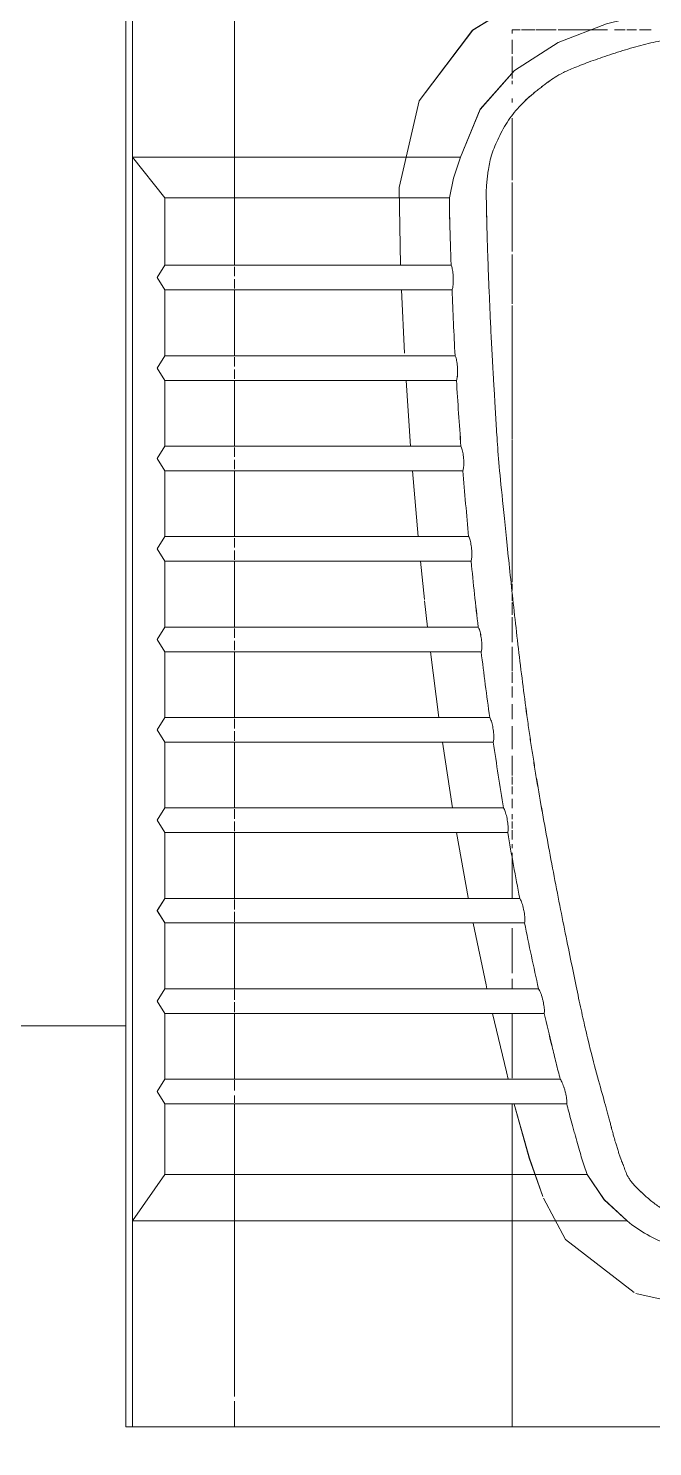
# Model space of a CAD drawing. Header units: millimetres. Extents: x -4000 to 187956, y -58990 to 162485.
# Drawn here: x 680 to 910, y 76545 to 77068 of the extents above; entities that cross this region are included whole.
import ezdxf

# ---------------------------------------------------------------- set-up
doc = ezdxf.new("R2010")
doc.units = ezdxf.units.MM
for name, color, linetype, lineweight in [('A-FLOR', 192, 'Continuous', 13), ('A-FLOR-PATT', 8, 'Continuous', 13), ('P-SANR-FIXT', 6, 'Continuous', 9)]:
    doc.layers.add(name, color=color, linetype=linetype, lineweight=lineweight)

# ---------------------------------------------------------------- blocks, each defined once
blk = doc.blocks.new('WCPan-SquattingPan-Vitra-ArkitektSeries-5952 - CMPX502N-V791-0_000')
at = {"layer": 'P-SANR-FIXT', "color": 252}
for p, q in [((-252.96, 212.38), (-252.96, -390.25)), ((-252.96, -390.25), (-250.56, -390.25))]:
    blk.add_line(p, q, dxfattribs=at)
at = {"layer": 'P-SANR-FIXT', "color": 250}
for p, q in [((-250.56, 212.38), (-250.56, 77.95)), ((-238.61, 63.05), (-250.56, 77.95)), ((-250.56, 77.95), (-250.56, -314.32)), ((-250.56, 77.95), (-129.51, 77.95)), ((-133.65, 63.05), (-238.61, 63.05)), ((-238.61, 63.05), (-238.61, 38.12)), ((-133, 38.12), (-238.61, 38.12)), ((-238.61, 29.03), (-132.67, 29.03)), ((-238.61, 29.03), (-238.61, 4.77)), ((-131.54, 4.77), (-238.61, 4.77)), ((-238.61, -4.33), (-131.02, -4.33)), ((-238.61, -4.33), (-238.61, -28.59)), ((-129.37, -28.59), (-238.61, -28.59)), ((-238.61, -37.68), (-128.66, -37.68)), ((-238.61, -37.68), (-238.61, -61.94)), ((-126.53, -61.94), (-238.61, -61.94)), ((-238.61, -71.04), (-125.64, -71.04)), ((-238.61, -71.04), (-238.61, -95.3)), ((-123, -95.3), (-238.61, -95.3)), ((-238.61, -104.39), (-121.92, -104.39)), ((-238.61, -104.39), (-238.61, -128.65)), ((-118.74, -128.65), (-238.61, -128.65)), ((-238.61, -137.74), (-117.44, -137.74)), ((-238.61, -137.74), (-238.61, -162)), ((-113.66, -162), (-238.61, -162)), ((-238.61, -171.1), (-112.13, -171.1)), ((-238.61, -195.36), (-238.61, -171.1)), ((-107.69, -195.36), (-238.61, -195.36)), ((-238.61, -204.45), (-105.9, -204.45)), ((-238.61, -204.45), (-238.61, -228.71)), ((-100.75, -228.71), (-238.61, -228.71)), ((-238.61, -237.81), (-98.67, -237.81)), ((-238.61, -237.81), (-238.61, -262.07)), ((-92.74, -262.07), (-238.61, -262.07)), ((-238.61, -271.16), (-90.37, -271.16)), ((-238.61, -271.16), (-238.61, -297.17)), ((-250.56, -314.32), (-238.61, -297.17)), ((-238.61, -297.17), (-82.82, -297.17)), ((-250.56, -390.25), (-250.56, -314.32)), ((-250.56, -314.32), (-68.02, -314.32)), ((250.56, -390.25), (-250.56, -390.25))]:
    blk.add_line(p, q, dxfattribs=at)
at = {"layer": 'P-SANR-FIXT', "color": 253}
for p, q in [((-212.88, 38.12), (-212.88, 199.94)), ((-110.49, 92.35), (-110.49, 78.62)), ((-110.49, 78.62), (-110.49, 69.46)), ((-110.49, 68.7), (-110.49, 43.23)), ((-110.49, 42.11), (-110.49, 23.87)), ((-212.88, 34.16), (-212.88, 37.56)), ((-212.88, 29.59), (-212.88, 33)), ((-212.88, 4.77), (-212.88, 29.03)), ((-150.2, 5.65), (-151.27, 29.02)), ((-110.49, 23.26), (-110.49, -26.01)), ((-212.88, 0.8), (-212.88, 4.22)), ((-212.88, -3.77), (-212.88, -0.35)), ((-212.88, -28.59), (-212.88, -4.33)), ((-148.01, -28.61), (-149.63, -4.32)), ((-212.88, -32.57), (-212.88, -29.13)), ((-110.49, -26.21), (-110.49, -78.73)), ((-212.88, -37.13), (-212.88, -33.69)), ((-212.88, -61.94), (-212.88, -37.68)), ((-145.19, -61.94), (-147.31, -37.71)), ((-212.88, -65.93), (-212.88, -62.47)), ((-212.88, -70.5), (-212.88, -67.03)), ((-212.88, -95.3), (-212.88, -71.04)), ((-142.84, -85.13), (-144.31, -71.03)), ((-141.71, -95.3), (-142.79, -85.63)), ((-212.88, -99.3), (-212.88, -95.8)), ((-212.88, -103.87), (-212.88, -100.36)), ((-212.88, -128.65), (-212.88, -104.39)), ((-137.5, -128.65), (-140.63, -104.4)), ((-212.88, -132.68), (-212.88, -129.14)), ((-212.88, -137.24), (-212.88, -133.7)), ((-212.88, -162), (-212.88, -137.74)), ((-132.5, -162.01), (-136.22, -137.75)), ((-212.88, -166.05), (-212.88, -162.47)), ((-212.88, -170.61), (-212.88, -167.03)), ((-212.88, -195.13), (-212.88, -171.1)), ((-212.88, -199.43), (-212.88, -195.8)), ((-212.88, -203.99), (-212.88, -200.36)), ((-212.88, -228.71), (-212.88, -204.45)), ((-212.88, -232.8), (-212.88, -229.13)), ((-212.88, -237.36), (-212.88, -233.69)), ((-212.88, -262.07), (-212.88, -237.81)), ((-212.88, -266.18), (-212.88, -262.47)), ((-212.88, -270.74), (-212.88, -268.13)), ((-212.88, -379.12), (-212.88, -271.16)), ((-110.49, -271.16), (-110.49, -304.54)), ((-110.49, -304.63), (-110.49, -390.25)), ((-212.88, -390.25), (-212.88, -380.81))]:
    blk.add_line(p, q, dxfattribs=at)
at = {"layer": 'P-SANR-FIXT', "color": 254}
for p, q in [((-110.49, 124.95), (-110.49, 123.57)), ((-110.49, 124.95), (-107.53, 124.95)), ((-110.49, 121.25), (-110.49, 116.09)), ((-107.06, 124.95), (-102.01, 124.95)), ((-101.59, 124.95), (-94.27, 124.95)), ((-93.54, 124.95), (-75.34, 124.95)), ((-72.67, 124.95), (-68.79, 124.95)), ((-68.19, 124.95), (-64.64, 124.95)), ((-63.54, 124.95), (-59.19, 124.95)), ((-110.49, 115.12), (-110.49, 109)), ((-110.49, 108.75), (-110.49, 107.04)), ((-110.49, 106.17), (-110.49, 104.9)), ((-110.49, 99.61), (-110.49, 98.13)), ((-110.49, -79.39), (-110.49, -81.79)), ((-110.49, -82.98), (-110.49, -85.63)), ((-110.49, -86.21), (-110.49, -90.81)), ((-110.49, -91.6), (-110.49, -100.9)), ((-110.49, -102.62), (-110.49, -111.48)), ((-110.49, -111.78), (-110.49, -115.92)), ((-110.49, -117.29), (-110.49, -121.28)), ((-110.49, -123.78), (-110.49, -129.27)), ((-110.49, -131.88), (-110.49, -140.37)), ((-110.49, -142.85), (-110.49, -150.05)), ((-110.49, -150.57), (-110.49, -153.42)), ((-110.49, -154.08), (-110.49, -156.95)), ((-110.49, -158.63), (-110.49, -162.15)), ((-110.49, -164.33), (-110.49, -166.2)), ((-110.49, -167.05), (-110.49, -169.56)), ((-110.49, -170.26), (-110.49, -171.53)), ((-110.49, -171.53), (-110.49, -173.64)), ((-110.49, -175.41), (-110.49, -176.88)), ((-110.49, -178.52), (-110.49, -179.97)), ((-110.49, -180.29), (-110.49, -195.13)), ((-110.49, -206.41), (-110.49, -213.38)), ((-110.49, -213.55), (-110.49, -223.02)), ((-110.49, -225), (-110.49, -228.71)), ((-110.49, -237.81), (-110.49, -261.67)), ((-212.88, -390.25), (-252.96, -390.25)), ((-110.49, -390.25), (-212.88, -390.25)), ((-110.49, -390.25), (110.55, -390.25))]:
    blk.add_line(p, q, dxfattribs=at)
at = {"layer": 'P-SANR-FIXT', "color": 253, "flags": 128}
for points in [[(-151.63, 38.12), (-152.19, 66.81), (-144.85, 98.72), (-125.05, 124.81), (-97.11, 142.05), (-66.3, 151.6)], [(-126.66, -195.13), (-126.68, -195.02), (-130.99, -171.1)], [(-119.78, -228.72), (-120.1, -227.29), (-124.85, -204.47)], [(-111.93, -262.08), (-112.6, -259.38), (-117.74, -237.83)], [(-99.18, -305.32), (-104.14, -291.23), (-109.75, -271.26)], [(-65.5, -340.78), (-90.77, -321.15), (-98.92, -305.98)], [(0.01, -348.78), (-32.91, -348.27), (-64.9, -341.07)]]:
    blk.add_lwpolyline(points, dxfattribs=at)
at = {"layer": 'P-SANR-FIXT', "color": 250, "flags": 128}
for points in [[(0, 136.38), (-19.05, 135.95), (-38.22, 134.5), (-57.15, 131.73), (-75.73, 127.21), (-93.56, 120.23), (-109.64, 109.96), (-122.31, 95.64), (-129.51, 77.95)], [(-129.51, 77.95), (-132.07, 70.29), (-133.65, 63.06)], [(-238.61, 38.12), (-241.4, 33.57), (-238.61, 29.03)], [(-238.61, 4.77), (-241.4, 0.22), (-238.61, -4.33)], [(-238.61, -28.59), (-241.4, -33.13), (-238.61, -37.68)], [(-238.61, -61.94), (-241.4, -66.49), (-238.61, -71.04)], [(-238.61, -95.3), (-241.4, -99.84), (-238.61, -104.39)], [(-238.61, -128.65), (-241.4, -133.2), (-238.61, -137.74)], [(-238.61, -162), (-241.4, -166.55), (-238.61, -171.1)], [(-238.61, -195.36), (-241.4, -199.91), (-238.61, -204.45)], [(-238.61, -228.71), (-241.4, -233.26), (-238.61, -237.81)], [(-238.61, -262.07), (-241.4, -266.61), (-238.61, -271.16)], [(-82.82, -297.17), (-76.59, -306.5), (-68.03, -314.31)]]:
    blk.add_lwpolyline(points, dxfattribs=at)
at = {"layer": 'P-SANR-FIXT', "color": 250}
for points, knots in [([(0, -316.53), (-2.57, -316.65), (-6.63, -316.75), (-12.49, -316.73), (-17.03, -316.62), (-22.03, -316.49), (-27.44, -316.33), (-31.89, -316.08), (-35.25, -315.76), (-37.21, -315.49), (-38.69, -315.25), (-40.15, -315), (-42.63, -314.54), (-45.97, -313.77), (-49.1, -312.78), (-51.51, -311.78), (-53.28, -310.94), (-55.05, -309.93), (-57.41, -308.36), (-60.28, -306.11), (-62.85, -303.76), (-64.39, -302.23), (-65.18, -301.4), (-65.73, -300.82), (-66.22, -300.25), (-66.81, -299.51), (-67.67, -298.23), (-68.35, -296.82), (-68.87, -295.48), (-69.15, -294.67), (-69.37, -294.04), (-69.54, -293.58), (-69.69, -293.2), (-69.81, -292.91), (-69.94, -292.61), (-70.09, -292.26), (-70.31, -291.73), (-70.54, -291.12), (-70.78, -290.45), (-70.99, -289.81), (-71.19, -289.15), (-71.39, -288.44), (-71.61, -287.68), (-71.89, -286.73), (-72.14, -285.92), (-72.3, -285.45), (-72.45, -285.02), (-72.63, -284.48), (-72.87, -283.64), (-73.24, -282.3), (-73.68, -280.62), (-74.15, -278.85), (-74.56, -277.26), (-75.02, -275.49), (-75.69, -273.02), (-77.01, -268.32), (-79.26, -260.33), (-81.89, -250.19), (-84.17, -240.47), (-85.92, -232.4), (-87.84, -223.11), (-90.01, -212.53), (-92.31, -201.03), (-94.68, -188.88), (-97.05, -176.38), (-99.34, -163.8), (-101.12, -153.5), (-102.43, -145.49), (-103.34, -139.7), (-104.2, -133.91), (-105.33, -125.94), (-106.67, -115.71), (-108.18, -103.26), (-110.06, -86.83), (-112.11, -67.27), (-114.14, -47.68), (-115.47, -34.04), (-116.07, -25.77), (-116.42, -20.03), (-116.64, -15.92), (-116.84, -12.43), (-117.01, -9.49), (-117.15, -7.15), (-117.31, -4.76), (-117.5, -1.64), (-117.72, 2.21), (-117.96, 6.71), (-118.26, 12.58), (-118.59, 19.7), (-118.95, 27.84), (-119.28, 36.03), (-119.56, 44.17), (-119.79, 51.56), (-119.92, 57.74), (-120.01, 61.98), (-120.06, 64.86), (-120, 66.8), (-119.87, 68.43), (-119.72, 69.84), (-119.54, 71.34), (-119.29, 73.25), (-118.9, 75.6), (-118.22, 78.41), (-117.23, 81.3), (-115.87, 84.42), (-114.24, 87.67), (-112.35, 90.87), (-110.28, 93.84), (-107.97, 96.54), (-105.41, 99.11), (-103.13, 101.12), (-101.25, 102.65), (-100.05, 103.57), (-99.12, 104.27), (-98.24, 104.94), (-96.78, 106.05), (-94.76, 107.48), (-91.77, 109.17), (-87.62, 111.02), (-81.64, 113.31), (-74.48, 115.82), (-68.07, 117.83), (-62.99, 119.24), (-59.33, 120.14), (-55.74, 120.91), (-50.87, 121.81), (-44.72, 122.74), (-37.27, 123.6), (-29.83, 124.31), (-22.41, 124.89), (-12.48, 125.39), (-5, 125.49), (0, 125.43)], [-1, -1, -1, -1, -0.97619, -0.964286, -0.952381, -0.940476, -0.928571, -0.916667, -0.910714, -0.904762, -0.901786, -0.89881, -0.892857, -0.880952, -0.869048, -0.863095, -0.857143, -0.85119, -0.845238, -0.833333, -0.821429, -0.815476, -0.8125, -0.809524, -0.806548, -0.803571, -0.797619, -0.785714, -0.779762, -0.77381, -0.770833, -0.767857, -0.764881, -0.763393, -0.761905, -0.758929, -0.755952, -0.75, -0.744048, -0.738095, -0.732143, -0.72619, -0.720238, -0.714286, -0.708333, -0.702381, -0.696429, -0.690476, -0.684524, -0.678571, -0.672619, -0.669643, -0.666667, -0.66369, -0.660714, -0.654762, -0.642857, -0.630952, -0.625, -0.619048, -0.613095, -0.607143, -0.60119, -0.595238, -0.589286, -0.583333, -0.577381, -0.574405, -0.571429, -0.568452, -0.565476, -0.559524, -0.553571, -0.547619, -0.535714, -0.52381, -0.511905, -0.5, -0.494048, -0.488095, -0.482143, -0.479167, -0.47619, -0.473214, -0.470238, -0.464286, -0.458333, -0.452381, -0.440476, -0.428571, -0.416667, -0.404762, -0.392857, -0.380952, -0.369048, -0.357143, -0.345238, -0.339286, -0.333333, -0.327381, -0.321429, -0.309524, -0.297619, -0.285714, -0.27381, -0.261905, -0.25, -0.238095, -0.22619, -0.214286, -0.202381, -0.196429, -0.190476, -0.1875, -0.184524, -0.178571, -0.166667, -0.154762, -0.142857, -0.130952, -0.119048, -0.107143, -0.10119, -0.095238, -0.089286, -0.083333, -0.071429, -0.059524, -0.047619, -0.035714, -0.02381, 0, 0, 0, 0]), ([(-133.65, 63.06), (-133.65, 61.03), (-133.61, 58.03), (-133.49, 53.87), (-133.37, 49.49), (-133.2, 44.17), (-133.07, 40.1), (-133, 38.12)], [0, 0, 0, 0, 0.25, 0.375, 0.5, 0.75, 1, 1, 1, 1]), ([(-132.67, 29.03), (-132.53, 29.34), (-132.3, 30.29), (-132.15, 32.41), (-132.24, 34.77), (-132.49, 36.52), (-132.77, 37.58), (-132.92, 37.97), (-133, 38.12)], [0, 0, 0, 0, 0.2, 0.4, 0.6, 0.8, 0.9, 1, 1, 1, 1]), ([(-131.02, -4.33), (-130.88, -4.01), (-130.67, -3.06), (-130.57, -0.94), (-130.71, 1.43), (-131, 3.17), (-131.29, 4.22), (-131.45, 4.61), (-131.54, 4.77)], [0, 0, 0, 0, 0.2, 0.4, 0.6, 0.8, 0.9, 1, 1, 1, 1]), ([(-128.66, -37.68), (-128.54, -37.37), (-128.35, -36.41), (-128.29, -34.28), (-128.48, -31.92), (-128.8, -30.18), (-129.12, -29.13), (-129.29, -28.74), (-129.37, -28.59)], [0, 0, 0, 0, 0.2, 0.4, 0.6, 0.8, 0.9, 1, 1, 1, 1]), ([(-125.64, -71.04), (-125.52, -70.72), (-125.34, -69.76), (-125.33, -67.63), (-125.56, -65.26), (-125.92, -63.53), (-126.26, -62.49), (-126.44, -62.1), (-126.53, -61.94)], [0, 0, 0, 0, 0.2, 0.4, 0.6, 0.8, 0.9, 1, 1, 1, 1]), ([(-121.92, -104.39), (-121.8, -104.07), (-121.65, -103.11), (-121.68, -100.97), (-121.97, -98.61), (-122.36, -96.88), (-122.73, -95.84), (-122.91, -95.45), (-123, -95.3)], [0, 0, 0, 0, 0.2, 0.4, 0.6, 0.8, 0.9, 1, 1, 1, 1]), ([(-117.44, -137.74), (-117.33, -137.43), (-117.2, -136.46), (-117.28, -134.31), (-117.57, -132.35), (-117.89, -130.92), (-118.16, -129.97), (-118.45, -129.19), (-118.64, -128.81), (-118.74, -128.65)], [0, 0, 0, 0, 0.2, 0.4, 0.6, 0.7, 0.8, 0.9, 1, 1, 1, 1]), ([(-112.13, -171.1), (-112.03, -170.78), (-111.92, -169.81), (-112.06, -167.65), (-112.4, -165.69), (-112.75, -164.27), (-113.05, -163.33), (-113.36, -162.55), (-113.56, -162.16), (-113.66, -162)], [0, 0, 0, 0, 0.2, 0.4, 0.6, 0.7, 0.8, 0.9, 1, 1, 1, 1]), ([(-105.9, -204.45), (-105.81, -204.13), (-105.73, -203.15), (-105.9, -201.35), (-106.17, -199.82), (-106.42, -198.68), (-106.72, -197.62), (-107.04, -196.68), (-107.37, -195.9), (-107.59, -195.51), (-107.69, -195.36)], [0, 0, 0, 0, 0.2, 0.4, 0.5, 0.6, 0.7, 0.8, 0.9, 1, 1, 1, 1]), ([(-98.67, -237.81), (-98.59, -237.48), (-98.54, -236.5), (-98.77, -234.69), (-99.08, -233.16), (-99.37, -232.03), (-99.7, -230.97), (-100.05, -230.03), (-100.41, -229.26), (-100.64, -228.87), (-100.75, -228.71)], [0, 0, 0, 0, 0.2, 0.4, 0.5, 0.6, 0.7, 0.8, 0.9, 1, 1, 1, 1]), ([(-98.67, -237.81), (-97.73, -241.85), (-96.29, -247.92), (-94.28, -256.05), (-93.25, -260.12), (-92.74, -262.07)], [0, 0, 0, 0, 0.5, 0.75, 1, 1, 1, 1]), ([(-90.37, -271.16), (-90.29, -270.84), (-90.27, -269.84), (-90.56, -268.03), (-90.93, -266.5), (-91.26, -265.37), (-91.62, -264.32), (-92, -263.39), (-92.39, -262.61), (-92.63, -262.22), (-92.74, -262.07)], [0, 0, 0, 0, 0.2, 0.4, 0.5, 0.6, 0.7, 0.8, 0.9, 1, 1, 1, 1]), ([(-90.36, -271.16), (-90.12, -272.1), (-89.59, -274.06), (-88.71, -277.32), (-87.87, -280.39), (-87.13, -283.06), (-86.45, -285.52), (-85.65, -288.38), (-84.44, -292.51), (-83.52, -295.32), (-82.82, -297.17)], [0, 0, 0, 0, 0.125, 0.25, 0.375, 0.4375, 0.5, 0.625, 0.75, 1, 1, 1, 1]), ([(-68.03, -314.31), (-65.74, -316.27), (-60.79, -319.64), (-52.79, -323.22), (-45.65, -325.2), (-39.97, -326.19), (-35.43, -326.72), (-30.78, -327.09), (-26.09, -327.34), (-21.34, -327.5), (-16.54, -327.58), (-12.03, -327.59), (-6.41, -327.54), (-2.54, -327.48), (0, -327.48)], [0, 0, 0, 0, 0.125, 0.25, 0.375, 0.4375, 0.5, 0.5625, 0.625, 0.6875, 0.75, 0.8125, 0.875, 1, 1, 1, 1])]:
    blk.add_open_spline(points, degree=3, knots=knots, dxfattribs=at)
for points in [[(-132.67, 29.03), (-132.51, 24.99), (-132.16, 16.9), (-131.75, 8.81), (-131.54, 4.77)], [(-131.02, -4.33), (-130.78, -8.36), (-130.26, -16.46), (-129.68, -24.55), (-129.37, -28.59)], [(-128.66, -37.68), (-128.34, -41.67), (-127.65, -49.83), (-126.91, -57.92), (-126.53, -61.94)], [(-125.64, -71.04), (-125.23, -75.08), (-124.38, -83.17), (-123.47, -91.26), (-123, -95.3)], [(-121.92, -104.39), (-121.42, -108.44), (-120.4, -116.53), (-119.3, -124.61), (-118.74, -128.65)], [(-117.44, -137.75), (-116.85, -141.8), (-115.62, -149.89), (-114.33, -157.97), (-113.66, -162.01)], [(-112.13, -171.1), (-111.43, -175.15), (-109.99, -183.25), (-108.47, -191.32), (-107.69, -195.36)], [(-105.9, -204.45), (-105.08, -208.51), (-103.41, -216.6), (-101.65, -224.68), (-100.75, -228.71)]]:
    blk.add_open_spline(points, degree=3, dxfattribs=at)
blk = doc.blocks.new('CMF2_NHAXUONG_A_rvt-1-0_000')
at = {"layer": 'A-FLOR-PATT', "lineweight": 9}
h = blk.add_hatch(dxfattribs=at)
h.set_pattern_fill('FP_26', color=252, style=0, pattern_type=2)
h.set_pattern_definition([(270, (159525.1, 137899.7), (600, 4e-14), []), (0, (159525.1, 137899.7), (0, 600), [])])
h.paths.add_polyline_path([(153350, 499.64), (154799.88, 499.64), (154799.88, 5749.54), (153550, 5749.54), (153550, 4899.28), (153349.79, 4899.28), (153349.99, 751.94)])
h.paths.add_polyline_path([(160850.16, 499.64), (165000, 499.64), (165000, 999.28), (165499.79, 999.28), (165499.79, 1749.49), (160850.16, 1749.49), (160850.16, 751.94)])
h.paths.add_polyline_path([(161612.4, 692.63), (161106.49, 692.63), (161106.49, 1295.25), (161612.4, 1295.25), (161612.4, 751.94)])
h.paths.add_polyline_path([(162656.18, 692.63), (162150.27, 692.63), (162150.27, 1295.25), (162656.18, 1295.25), (162656.18, 751.94)])
h.paths.add_polyline_path([(164268.71, 692.63), (164268.71, 1295.25), (164774.62, 1295.25), (164774.62, 692.63)])
h.paths.add_polyline_path([(163221.93, 692.63), (163221.93, 1295.25), (163727.84, 1295.25), (163727.84, 692.63)])
h.paths.add_polyline_path([(153537.16, 761.69), (153537.16, 1267.6), (154139.79, 1267.6), (154139.79, 761.69), (153612.16, 761.69)])
h.paths.add_polyline_path([(153537.16, 1846.69), (153537.16, 2352.6), (154139.79, 2352.6), (154139.79, 1846.69), (153612.16, 1846.69)])
h.paths.add_polyline_path([(154139.79, 2871.7), (153537.16, 2871.7), (153537.16, 3377.61), (154139.79, 3377.61), (154139.79, 2942)])
h.paths.add_polyline_path([(162682.15, 3699.39), (165499.79, 3699.39), (165499.79, 4949.58), (162649.89, 4949.58), (162649.89, 3699.39)])
h.paths.add_polyline_path([(154139.79, 3896.7), (153537.16, 3896.7), (153537.16, 4402.61), (154139.79, 4402.04), (154139.79, 3964.03)])
h.paths.add_polyline_path([(163957.63, 4154.6), (163821.93, 4154.6), (163821.93, 4757.22), (164327.84, 4757.22), (164327.84, 4154.6), (164099.33, 4154.6)])
h.paths.add_polyline_path([(164771.93, 4154.6), (164771.93, 4757.22), (165277.84, 4757.22), (165277.84, 4154.6), (164949.66, 4154.6)])
h.paths.add_polyline_path([(153895.61, 4921.7), (153737.16, 4921.7), (153737.16, 5427.61), (154339.79, 5427.61), (154339.79, 4921.7), (154179.05, 4921.7)])
h.paths.add_polyline_path([(78549.79, 5349.52), (80774.79, 5349.52), (80774.79, 6362.02), (78549.79, 6362.02), (78549.79, 5424.09)])
h.paths.add_polyline_path([(80974.79, 5349.52), (82224.79, 5349.52), (82224.79, 7249.52), (80974.79, 7249.52), (80974.79, 5424.09)])
h.paths.add_polyline_path([(80587.16, 5565.67), (79984.54, 5565.67), (79984.54, 6071.58), (80587.16, 6071.58), (80587.16, 5716.1)])
h.paths.add_polyline_path([(81335.71, 5565.67), (81163.49, 5565.67), (81163.49, 6071.58), (81766.12, 6071.58), (81766.12, 5565.67), (81619.15, 5565.67)])
h.paths.add_polyline_path([(81163.49, 6528.17), (81163.49, 7034.08), (81766.12, 7034.08), (81766.12, 6528.17), (81619.15, 6528.17)])
h.paths.add_polyline_path([(556.14, 15799.64), (4199.78, 15799.64), (4199.78, 17049.64), (499.79, 17049.64), (499.79, 15799.64)])
h.paths.add_polyline_path([(1621.83, 15990.17), (1621.83, 16592.79), (2127.74, 16592.79), (2127.74, 15990.17), (1689.88, 15990.17)])
h.paths.add_polyline_path([(2681.91, 15990.17), (2546.83, 15990.17), (2546.83, 16592.79), (3052.74, 16592.79), (3052.74, 15990.17), (2823.63, 15990.17)])
h.paths.add_polyline_path([(3673.95, 15990.17), (3471.83, 15990.17), (3471.83, 16592.79), (3977.74, 16592.79), (3977.74, 15990.17), (3815.66, 15990.17)])
h.paths.add_polyline_path([(4199.78, 18499.58), (4199.78, 19749.58), (499.79, 19749.58), (499.79, 18499.58), (3957.38, 18499.58)])
h.paths.add_polyline_path([(2546.83, 18954.69), (2546.83, 19557.32), (3052.74, 19557.32), (3052.74, 18954.69), (2823.63, 18954.69)])
h.paths.add_polyline_path([(1973.32, 18954.69), (1621.83, 18954.69), (1621.83, 19557.32), (2127.74, 19557.32), (2127.74, 18954.69)])
h.paths.add_polyline_path([(1202.74, 18954.69), (696.83, 18954.69), (696.83, 19557.32), (1202.74, 19557.32), (1202.74, 19148.52)])
h.paths.add_polyline_path([(1689.88, 19949.58), (4199.78, 19949.58), (4199.78, 21199.58), (499.79, 21199.58), (499.79, 19949.58), (1123.01, 19949.58)])
h.paths.add_polyline_path([(696.83, 20137.56), (696.83, 20740.19), (1202.74, 20740.19), (1202.74, 20137.56), (839.57, 20137.56)])
h.paths.add_polyline_path([(3471.83, 20137.56), (3471.83, 20740.19), (3977.74, 20740.19), (3977.74, 20137.56), (3673.95, 20137.56)])
h.paths.add_polyline_path([(2127.74, 20137.56), (1621.83, 20137.56), (1621.83, 20740.19), (2127.74, 20740.19), (2127.74, 20170.56)])
h.paths.add_polyline_path([(3052.74, 20137.56), (2546.83, 20137.56), (2546.83, 20740.19), (3052.74, 20740.19), (3052.74, 20170.56)])
h.paths.add_polyline_path([(163249.04, 76099.64), (165500.21, 76099.64), (165500.21, 77349.64), (161850.21, 77349.64), (161850.21, 76099.64), (162682.15, 76099.64)])
h.paths.add_polyline_path([(1689.88, 76099.64), (4149.79, 76099.64), (4149.79, 77349.64), (499.79, 77349.64), (499.79, 76099.64), (1123.01, 76099.64)])
h.paths.add_polyline_path([(2590.58, 76552.26), (2590.58, 77154.88), (3096.49, 77154.88), (3096.49, 76552.26), (2681.91, 76552.26)])
h.paths.add_polyline_path([(1831.6, 76552.26), (1653.08, 76552.26), (1653.08, 77154.88), (2158.99, 77154.88), (2158.99, 76552.26), (1973.32, 76552.26)])
h.paths.add_polyline_path([(715.58, 76552.26), (715.58, 77154.88), (1221.49, 77154.88), (1221.49, 76552.26), (839.57, 76552.26)])
h.paths.add_polyline_path([(3815.66, 76552.26), (3528.08, 76552.26), (3528.08, 77154.88), (4033.99, 77154.88), (4033.99, 76552.26), (3957.38, 76552.26)])
h.paths.add_polyline_path([(163957.63, 76557.26), (163881.01, 76557.26), (163881.01, 77159.88), (164386.92, 77159.88), (164386.92, 76557.26), (164099.33, 76557.26)])
h.paths.add_polyline_path([(165091.39, 76557.26), (164797.26, 76557.26), (164797.26, 77159.88), (165303.17, 77159.88), (165303.17, 76557.26), (165233.11, 76557.26)])
h.paths.add_polyline_path([(162257, 76557.26), (162047.26, 76557.26), (162047.26, 77159.88), (162553.17, 77159.88), (162553.17, 76557.26), (162398.7, 76557.26)])
h.paths.add_polyline_path([(162968.51, 76557.26), (162968.51, 77159.88), (163474.42, 77159.88), (163474.42, 76557.26), (163107.31, 76557.26)])
h.paths.add_polyline_path([(499.79, 77549.64), (4149.79, 77549.64), (4149.79, 78799.69), (499.79, 78799.69), (499.79, 77842.41)])
h.paths.add_polyline_path([(165500.21, 77549.64), (165500.21, 78799.64), (161850.21, 78799.64), (161850.21, 77549.64), (164949.66, 77549.64)])
h.paths.add_polyline_path([(715.58, 77737.63), (715.58, 78340.25), (1221.49, 78340.25), (1221.49, 77737.63), (839.57, 77737.63)])
h.paths.add_polyline_path([(1653.08, 77737.63), (1653.08, 78340.25), (2158.99, 78340.25), (2158.99, 77737.63), (1689.88, 77737.63)])
h.paths.add_polyline_path([(2590.58, 77737.63), (2590.58, 78340.25), (3096.49, 78340.25), (3096.49, 77737.63), (2681.91, 77737.63)])
h.paths.add_polyline_path([(165233.11, 77742.62), (164778.51, 77742.62), (164778.51, 78345.25), (165284.42, 78345.25), (165284.42, 77742.62)])
h.paths.add_polyline_path([(162903.51, 77742.62), (162903.51, 78345.25), (163409.42, 78345.25), (163409.42, 77742.62), (162965.59, 77742.62)])
h.paths.add_polyline_path([(164346.92, 77742.62), (163841.01, 77742.62), (163841.01, 78345.25), (164346.92, 78345.25), (164346.92, 77842.41)])
h.paths.add_polyline_path([(161850.21, 80349.64), (165500.21, 80349.64), (165499.79, 81099.2), (165000, 81099.2), (165000, 81599.64), (161850.21, 81599.64), (161850.21, 80762.51)])
h.paths.add_polyline_path([(4149.79, 80349.64), (4149.79, 81599.55), (1000, 81599.55), (1000, 81099.2), (499.79, 81099.2), (500, 80350.4), (3957.38, 80349.68)])
h.paths.add_polyline_path([(163107.31, 80794.78), (162972.26, 80794.78), (162972.26, 81397.4), (163478.17, 81397.4), (163478.17, 80794.78), (163249.04, 80794.78)])
h.paths.add_polyline_path([(164398.17, 80794.78), (163892.26, 80794.78), (163892.26, 81397.4), (164398.17, 81397.4), (164398.17, 81054.52)])
h.paths.add_polyline_path([(162556.92, 80806.9), (162051.01, 80806.9), (162051.01, 81409.52), (162556.92, 81409.52), (162556.92, 80908.51)])
h.paths.add_polyline_path([(2965.35, 80820.03), (2515.58, 80820.03), (2515.58, 81422.65), (3021.49, 81422.65), (3021.49, 80820.03)])
h.paths.add_polyline_path([(1973.32, 80820.03), (1595.58, 80820.03), (1595.58, 81422.65), (2101.49, 81422.65), (2101.49, 80820.03)])
h.paths.add_polyline_path([(3448.08, 80820.03), (3448.08, 81422.65), (3953.99, 81422.65), (3953.99, 80820.03), (3532.22, 80820.03)])
h.paths.add_polyline_path([(85450, 134849.41), (87450, 134849.41), (87450, 135849.41), (85450, 135849.41), (85450, 135076.24)])
h.paths.add_polyline_path([(83319.78, 134849.41), (85250, 134849.41), (85250, 135849.41), (83250, 135849.41), (83250, 134849.41)])
h.paths.add_polyline_path([(85020.39, 135046.45), (84644.32, 135046.45), (84644.32, 135552.36), (85246.95, 135552.36), (85246.95, 135046.45)])
h.paths.add_polyline_path([(85862.19, 135048.95), (85862.19, 135554.86), (86464.82, 135554.86), (86464.82, 135048.95), (86154.14, 135048.95)])
h.paths.add_polyline_path([(11893.62, 135099.65), (12449.79, 135099.65), (12449.79, 140699.64), (11199.68, 140699.64), (11199.68, 135099.65), (11326.75, 135099.65)])
h.paths.add_polyline_path([(153549.79, 135099.75), (154799.68, 135099.75), (154799.68, 140699.64), (153549.79, 140699.64), (153549.79, 136244.28)])
h.paths.add_polyline_path([(11659.54, 135313.72), (11659.54, 135819.63), (12262.16, 135819.63), (12262.16, 135313.72), (11893.62, 135313.72)])
h.paths.add_polyline_path([(153895.61, 135313.72), (153742.07, 135313.72), (153742.07, 135819.63), (154344.69, 135819.63), (154344.69, 135313.72), (154037.33, 135313.72)])
h.paths.add_polyline_path([(163815.91, 135999.54), (165500.12, 135999.54), (165500.12, 137249.82), (162649.79, 137249.82), (162649.79, 135999.54)])
h.paths.add_polyline_path([(2823.63, 135999.54), (3349.79, 135999.54), (3349.79, 137249.81), (499.88, 137249.81), (499.88, 135999.54), (1689.88, 135999.54)])
h.paths.add_polyline_path([(1671.83, 136187.79), (1671.83, 136790.41), (2177.74, 136790.41), (2177.74, 136187.79), (1689.88, 136187.79)])
h.paths.add_polyline_path([(721.83, 136187.79), (721.83, 136790.41), (1227.74, 136790.41), (1227.74, 136187.79)])
h.paths.add_polyline_path([(164771.83, 136192.96), (164771.83, 136795.59), (165277.74, 136795.59), (165277.74, 136192.96), (164949.66, 136192.96)])
h.paths.add_polyline_path([(163821.83, 136192.96), (163821.83, 136795.59), (164327.74, 136795.59), (164327.74, 136192.96)])
h.paths.add_polyline_path([(12177.05, 136247.06), (11659.54, 136247.06), (11659.54, 136752.97), (12262.16, 136752.97), (12262.16, 136247.06)])
h.paths.add_polyline_path([(154037.33, 136247.06), (153742.07, 136247.06), (153742.07, 136752.97), (154344.69, 136752.97), (154344.69, 136247.06), (154179.05, 136247.06)])
h.paths.add_polyline_path([(12177.05, 137180.39), (11659.54, 137180.39), (11659.54, 137686.3), (12262.16, 137686.3), (12262.16, 137180.39)])
h.paths.add_polyline_path([(154179.05, 137180.39), (153742.07, 137180.39), (153742.07, 137686.3), (154344.69, 137686.3), (154344.69, 137180.39)])
h.paths.add_polyline_path([(12262.16, 138113.72), (11659.54, 138113.72), (11659.54, 138619.63), (12262.16, 138619.63), (12262.16, 138288.34)])
h.paths.add_polyline_path([(154344.69, 138113.72), (153742.07, 138113.72), (153742.07, 138619.63), (154344.69, 138619.63), (154344.69, 138142.34)])
h.paths.add_polyline_path([(12262.16, 139047.05), (11659.54, 139047.05), (11659.54, 139552.96), (12262.16, 139552.96), (12262.16, 139164.37)])
h.paths.add_polyline_path([(154179.05, 139047.05), (153742.07, 139047.05), (153742.07, 139552.96), (154344.69, 139552.96), (154344.69, 139047.05)])
h.paths.add_polyline_path([(165500.37, 139449.5), (165500.37, 140699.66), (161049.79, 140699.66), (161049.79, 139449.5), (164949.66, 139449.5)])
h.paths.add_polyline_path([(499.79, 139449.73), (4949.79, 139449.74), (4949.79, 139699.28), (4900, 139699.28), (4900, 140699.64), (1000, 140699.64), (1000, 140199.28), (499.79, 140199.28)])
h.paths.add_polyline_path([(161690.13, 139909.76), (161331.63, 139909.76), (161331.63, 140512.38), (161837.54, 140512.38), (161837.54, 139909.76), (161831.85, 139909.76)])
h.paths.add_polyline_path([(163390.76, 139909.76), (163287.88, 139909.76), (163287.88, 140512.38), (163793.79, 140512.38), (163793.79, 139909.76), (163532.48, 139909.76)])
h.paths.add_polyline_path([(162812.75, 139909.76), (162306.83, 139909.76), (162306.83, 140512.38), (162812.75, 140512.38), (162812.75, 140040.4)])
h.paths.add_polyline_path([(164777.52, 139909.76), (164271.61, 139909.76), (164271.61, 140512.38), (164777.52, 140512.38), (164777.52, 140040.4)])
h.paths.add_polyline_path([(1727.96, 139915.76), (1222.05, 139915.76), (1222.05, 140518.38), (1727.96, 140518.38), (1727.96, 140040.4)])
h.paths.add_polyline_path([(3181.83, 139915.76), (3181.83, 140518.38), (3687.74, 140518.38), (3687.74, 139915.76), (3248.79, 139915.76)])
h.paths.add_polyline_path([(2398.48, 139915.76), (2171.83, 139915.76), (2171.83, 140518.38), (2677.74, 140518.38), (2677.74, 139915.76), (2540.2, 139915.76)])
h.paths.add_polyline_path([(4171.83, 139915.76), (4171.83, 140518.38), (4677.74, 140518.38), (4677.74, 139915.76), (4240.82, 139915.76)])
h.paths.add_polyline_path([(12262.16, 139980.38), (11659.54, 139980.38), (11659.54, 140486.29), (12262.16, 140486.29), (12262.16, 140040.4)])
h.paths.add_polyline_path([(154344.69, 139980.38), (153742.07, 139980.38), (153742.07, 140486.29), (154344.69, 140486.29), (154344.69, 140040.4)])
at = {"layer": 'A-FLOR', "color": 94, "lineweight": 15}
for p, q in [((715.58, 76552.26), (715.58, 77154.88)), ((1221.49, 76552.26), (715.58, 76552.26))]:
    blk.add_line(p, q, dxfattribs=at)
at = {"layer": 'A-FLOR', "color": 71, "lineweight": 15}
for p, q in [((715.58, 77154.88), (715.58, 76552.26)), ((715.58, 76552.26), (1221.49, 76552.26))]:
    blk.add_line(p, q, dxfattribs=at)
at = {"layer": 'P-SANR-FIXT', "color": 252}
for p, q in [((715.58, 77154.88), (715.58, 76552.26)), ((715.58, 76552.26), (717.98, 76552.26))]:
    blk.add_line(p, q, dxfattribs=at)
at = {"layer": 'P-SANR-FIXT', "color": 250}
for p, q in [((717.98, 77154.88), (717.98, 77020.45)), ((729.93, 77005.55), (717.98, 77020.45)), ((717.98, 77020.45), (717.98, 76628.18)), ((717.98, 77020.45), (839.03, 77020.45)), ((834.89, 77005.55), (729.93, 77005.55)), ((729.93, 77005.55), (729.93, 76980.63)), ((835.54, 76980.63), (729.93, 76980.63)), ((729.93, 76971.53), (835.87, 76971.53)), ((729.93, 76971.53), (729.93, 76947.27)), ((837, 76947.27), (729.93, 76947.27)), ((729.93, 76938.18), (837.52, 76938.18)), ((729.93, 76938.18), (729.93, 76913.92)), ((839.16, 76913.92), (729.93, 76913.92)), ((729.93, 76904.82), (839.87, 76904.82)), ((729.93, 76904.82), (729.93, 76880.56)), ((842.01, 76880.56), (729.93, 76880.56)), ((729.93, 76871.47), (842.9, 76871.47)), ((729.93, 76871.47), (729.93, 76847.21)), ((845.53, 76847.21), (729.93, 76847.21)), ((729.93, 76838.11), (846.62, 76838.11)), ((729.93, 76838.11), (729.93, 76813.85)), ((849.8, 76813.85), (729.93, 76813.85)), ((729.93, 76804.76), (851.1, 76804.76)), ((729.93, 76804.76), (729.93, 76780.5)), ((854.88, 76780.5), (729.93, 76780.5)), ((729.93, 76771.4), (856.41, 76771.4)), ((729.93, 76747.14), (729.93, 76771.4)), ((860.85, 76747.14), (729.93, 76747.14)), ((729.93, 76738.05), (862.64, 76738.05)), ((729.93, 76738.05), (729.93, 76713.79)), ((867.79, 76713.79), (729.93, 76713.79)), ((729.93, 76704.7), (869.86, 76704.7)), ((729.93, 76704.7), (729.93, 76680.44)), ((875.79, 76680.44), (729.93, 76680.44)), ((729.93, 76671.34), (878.17, 76671.34)), ((729.93, 76671.34), (729.93, 76645.33)), ((717.98, 76628.18), (729.93, 76645.33)), ((729.93, 76645.33), (885.72, 76645.33)), ((717.98, 76552.26), (717.98, 76628.18)), ((717.98, 76628.18), (900.51, 76628.18)), ((1219.1, 76552.26), (717.98, 76552.26))]:
    blk.add_line(p, q, dxfattribs=at)
at = {"layer": 'P-SANR-FIXT', "color": 253}
for p, q in [((755.65, 76980.63), (755.65, 77142.44)), ((858.04, 77034.85), (858.04, 77021.13)), ((858.04, 77021.12), (858.04, 77011.97)), ((858.04, 77011.2), (858.04, 76985.73)), ((858.04, 76984.62), (858.04, 76966.37)), ((755.65, 76976.66), (755.65, 76980.06)), ((755.65, 76972.1), (755.65, 76975.5)), ((755.65, 76947.27), (755.65, 76971.53)), ((818.34, 76948.15), (817.27, 76971.53)), ((858.04, 76965.77), (858.04, 76916.49)), ((755.65, 76943.3), (755.65, 76946.72)), ((755.65, 76938.74), (755.65, 76942.16)), ((755.65, 76913.92), (755.65, 76938.18)), ((820.53, 76913.9), (818.9, 76938.19)), ((858.04, 76916.29), (858.04, 76863.78)), ((755.65, 76909.94), (755.65, 76913.38)), ((755.65, 76905.37), (755.65, 76908.82)), ((755.65, 76880.56), (755.65, 76904.82)), ((823.34, 76880.57), (821.23, 76904.8)), ((755.65, 76876.57), (755.65, 76880.04)), ((755.65, 76872), (755.65, 76875.48)), ((755.65, 76847.21), (755.65, 76871.47)), ((825.7, 76857.38), (824.23, 76871.48)), ((826.83, 76847.2), (825.75, 76856.87)), ((755.65, 76843.2), (755.65, 76846.7)), ((755.65, 76838.63), (755.65, 76842.14)), ((755.65, 76813.85), (755.65, 76838.11)), ((831.03, 76813.85), (827.91, 76838.1)), ((755.65, 76809.83), (755.65, 76813.36)), ((755.65, 76805.26), (755.65, 76808.81)), ((755.65, 76780.5), (755.65, 76804.76)), ((836.04, 76780.5), (832.32, 76804.75)), ((755.65, 76776.45), (755.65, 76780.03)), ((755.65, 76771.89), (755.65, 76775.48)), ((755.65, 76747.38), (755.65, 76771.4)), ((755.65, 76743.08), (755.65, 76746.7)), ((755.65, 76738.52), (755.65, 76742.15)), ((755.65, 76713.79), (755.65, 76738.05)), ((755.65, 76709.7), (755.65, 76713.37)), ((755.65, 76705.14), (755.65, 76708.82)), ((755.65, 76680.44), (755.65, 76704.7)), ((755.65, 76676.32), (755.65, 76680.04)), ((755.65, 76671.76), (755.65, 76674.37)), ((755.65, 76563.39), (755.65, 76671.34)), ((858.04, 76671.34), (858.04, 76637.96)), ((858.04, 76637.87), (858.04, 76552.26)), ((755.65, 76552.26), (755.65, 76561.69))]:
    blk.add_line(p, q, dxfattribs=at)
at = {"layer": 'P-SANR-FIXT', "color": 254}
for p, q in [((858.04, 77067.45), (858.04, 77066.07)), ((858.04, 77067.45), (861.01, 77067.45)), ((861.48, 77067.45), (866.53, 77067.45)), ((866.94, 77067.45), (874.27, 77067.45)), ((875, 77067.45), (893.2, 77067.45)), ((895.87, 77067.45), (899.75, 77067.45)), ((900.35, 77067.45), (903.9, 77067.45)), ((904.99, 77067.45), (909.35, 77067.45)), ((858.04, 77063.75), (858.04, 77058.59)), ((858.04, 77057.63), (858.04, 77051.5)), ((858.04, 77051.26), (858.04, 77049.55)), ((858.04, 77048.68), (858.04, 77047.4)), ((858.04, 77042.11), (858.04, 77040.63)), ((858.04, 76863.12), (858.04, 76860.71)), ((858.04, 76859.53), (858.04, 76856.88)), ((858.04, 76856.29), (858.04, 76851.69)), ((858.04, 76850.9), (858.04, 76841.61)), ((858.04, 76839.88), (858.04, 76831.02)), ((858.04, 76830.72), (858.04, 76826.58)), ((858.04, 76825.21), (858.04, 76821.22)), ((858.04, 76818.72), (858.04, 76813.23)), ((858.04, 76810.62), (858.04, 76802.13)), ((858.04, 76799.65), (858.04, 76792.46)), ((858.04, 76791.93), (858.04, 76789.09)), ((858.04, 76788.42), (858.04, 76785.56)), ((858.04, 76783.88), (858.04, 76780.35)), ((858.04, 76778.17), (858.04, 76776.3)), ((858.04, 76775.46), (858.04, 76772.94)), ((858.04, 76772.25), (858.04, 76770.97)), ((858.04, 76770.97), (858.04, 76768.87)), ((858.04, 76767.09), (858.04, 76765.62)), ((858.04, 76763.98), (858.04, 76762.54)), ((858.04, 76762.22), (858.04, 76747.38)), ((858.04, 76736.09), (858.04, 76729.12)), ((858.04, 76728.95), (858.04, 76719.49)), ((858.04, 76717.5), (858.04, 76713.79)), ((858.04, 76704.7), (858.04, 76680.83)), ((755.65, 76552.26), (715.58, 76552.26)), ((858.04, 76552.26), (755.65, 76552.26)), ((858.04, 76552.26), (1079.09, 76552.26))]:
    blk.add_line(p, q, dxfattribs=at)
at = {"layer": 'P-SANR-FIXT', "color": 253, "flags": 128}
for points in [[(816.9, 76980.62), (816.35, 77009.31), (823.69, 77041.22), (843.48, 77067.31), (871.43, 77084.55), (902.23, 77094.1)], [(841.88, 76747.38), (841.86, 76747.48), (837.55, 76771.4)], [(848.75, 76713.79), (848.44, 76715.22), (843.69, 76738.03)], [(856.61, 76680.42), (855.94, 76683.13), (850.8, 76704.67)], [(869.36, 76637.19), (864.39, 76651.28), (858.79, 76671.24)], [(903.03, 76601.72), (877.77, 76621.35), (869.61, 76636.52)], [(968.55, 76593.72), (935.63, 76594.23), (903.64, 76601.43)]]:
    blk.add_lwpolyline(points, dxfattribs=at)
at = {"layer": 'P-SANR-FIXT', "color": 250, "flags": 128}
for points in [[(968.54, 77078.88), (949.49, 77078.46), (930.32, 77077), (911.39, 77074.23), (892.81, 77069.71), (874.98, 77062.74), (858.89, 77052.46), (846.23, 77038.15), (839.03, 77020.45)], [(839.03, 77020.45), (836.46, 77012.79), (834.89, 77005.56)], [(729.93, 76980.63), (727.14, 76976.08), (729.93, 76971.53)], [(729.93, 76947.27), (727.14, 76942.72), (729.93, 76938.18)], [(729.93, 76913.92), (727.14, 76909.37), (729.93, 76904.82)], [(729.93, 76880.56), (727.14, 76876.01), (729.93, 76871.47)], [(729.93, 76847.21), (727.14, 76842.66), (729.93, 76838.11)], [(729.93, 76813.85), (727.14, 76809.31), (729.93, 76804.76)], [(729.93, 76780.5), (727.14, 76775.95), (729.93, 76771.4)], [(729.93, 76747.14), (727.14, 76742.6), (729.93, 76738.05)], [(729.93, 76713.79), (727.14, 76709.24), (729.93, 76704.7)], [(729.93, 76680.44), (727.14, 76675.89), (729.93, 76671.34)], [(885.72, 76645.33), (891.95, 76636.01), (900.51, 76628.19)]]:
    blk.add_lwpolyline(points, dxfattribs=at)
at = {"layer": 'P-SANR-FIXT', "color": 250}
for points, knots in [([(968.54, 76625.97), (965.97, 76625.85), (961.91, 76625.75), (956.05, 76625.78), (951.51, 76625.89), (946.51, 76626.01), (941.1, 76626.17), (936.65, 76626.43), (933.29, 76626.75), (931.33, 76627.01), (929.84, 76627.26), (928.38, 76627.5), (925.91, 76627.96), (922.57, 76628.73), (919.44, 76629.73), (917.02, 76630.72), (915.26, 76631.56), (913.49, 76632.57), (911.13, 76634.14), (908.26, 76636.39), (905.69, 76638.74), (904.15, 76640.28), (903.36, 76641.1), (902.81, 76641.69), (902.32, 76642.25), (901.73, 76643), (900.87, 76644.28), (900.19, 76645.68), (899.67, 76647.02), (899.39, 76647.83), (899.17, 76648.46), (899, 76648.92), (898.85, 76649.3), (898.73, 76649.6), (898.6, 76649.89), (898.45, 76650.25), (898.23, 76650.78), (897.99, 76651.38), (897.76, 76652.05), (897.55, 76652.7), (897.35, 76653.35), (897.15, 76654.06), (896.93, 76654.82), (896.65, 76655.78), (896.4, 76656.58), (896.23, 76657.06), (896.09, 76657.48), (895.91, 76658.02), (895.67, 76658.87), (895.3, 76660.2), (894.85, 76661.88), (894.39, 76663.66), (893.98, 76665.25), (893.52, 76667.02), (892.85, 76669.48), (891.53, 76674.19), (889.28, 76682.17), (886.65, 76692.32), (884.37, 76702.03), (882.62, 76710.1), (880.7, 76719.39), (878.53, 76729.97), (876.23, 76741.47), (873.85, 76753.62), (871.48, 76766.13), (869.19, 76778.71), (867.41, 76789), (866.1, 76797.01), (865.19, 76802.8), (864.33, 76808.59), (863.21, 76816.57), (861.87, 76826.79), (860.35, 76839.24), (858.48, 76855.68), (856.43, 76875.24), (854.4, 76894.82), (853.07, 76908.47), (852.47, 76916.74), (852.12, 76922.47), (851.89, 76926.58), (851.7, 76930.07), (851.53, 76933.01), (851.38, 76935.35), (851.23, 76937.74), (851.04, 76940.87), (850.82, 76944.71), (850.57, 76949.21), (850.28, 76955.08), (849.95, 76962.21), (849.59, 76970.34), (849.26, 76978.54), (848.97, 76986.67), (848.75, 76994.06), (848.61, 77000.25), (848.53, 77004.49), (848.48, 77007.36), (848.54, 77009.3), (848.67, 77010.94), (848.82, 77012.34), (849, 77013.85), (849.25, 77015.76), (849.64, 77018.1), (850.32, 77020.91), (851.31, 77023.8), (852.67, 77026.93), (854.3, 77030.17), (856.19, 77033.38), (858.26, 77036.34), (860.56, 77039.04), (863.13, 77041.62), (865.41, 77043.63), (867.28, 77045.15), (868.48, 77046.07), (869.42, 77046.78), (870.3, 77047.45), (871.75, 77048.55), (873.78, 77049.98), (876.77, 77051.67), (880.92, 77053.52), (886.9, 77055.81), (894.06, 77058.32), (900.47, 77060.33), (905.54, 77061.74), (909.21, 77062.65), (912.8, 77063.41), (917.67, 77064.32), (923.82, 77065.24), (931.27, 77066.1), (938.71, 77066.81), (946.13, 77067.4), (956.06, 77067.9), (963.54, 77067.99), (968.54, 77067.93)], [-1, -1, -1, -1, -0.97619, -0.964286, -0.952381, -0.940476, -0.928571, -0.916667, -0.910714, -0.904762, -0.901786, -0.89881, -0.892857, -0.880952, -0.869048, -0.863095, -0.857143, -0.85119, -0.845238, -0.833333, -0.821429, -0.815476, -0.8125, -0.809524, -0.806548, -0.803571, -0.797619, -0.785714, -0.779762, -0.77381, -0.770833, -0.767857, -0.764881, -0.763393, -0.761905, -0.758929, -0.755952, -0.75, -0.744048, -0.738095, -0.732143, -0.72619, -0.720238, -0.714286, -0.708333, -0.702381, -0.696429, -0.690476, -0.684524, -0.678571, -0.672619, -0.669643, -0.666667, -0.66369, -0.660714, -0.654762, -0.642857, -0.630952, -0.625, -0.619048, -0.613095, -0.607143, -0.60119, -0.595238, -0.589286, -0.583333, -0.577381, -0.574405, -0.571429, -0.568452, -0.565476, -0.559524, -0.553571, -0.547619, -0.535714, -0.52381, -0.511905, -0.5, -0.494048, -0.488095, -0.482143, -0.479167, -0.47619, -0.473214, -0.470238, -0.464286, -0.458333, -0.452381, -0.440476, -0.428571, -0.416667, -0.404762, -0.392857, -0.380952, -0.369048, -0.357143, -0.345238, -0.339286, -0.333333, -0.327381, -0.321429, -0.309524, -0.297619, -0.285714, -0.27381, -0.261905, -0.25, -0.238095, -0.22619, -0.214286, -0.202381, -0.196429, -0.190476, -0.1875, -0.184524, -0.178571, -0.166667, -0.154762, -0.142857, -0.130952, -0.119048, -0.107143, -0.10119, -0.095238, -0.089286, -0.083333, -0.071429, -0.059524, -0.047619, -0.035714, -0.02381, 0, 0, 0, 0]), ([(834.89, 77005.56), (834.88, 77003.53), (834.93, 77000.54), (835.04, 76996.38), (835.17, 76991.99), (835.33, 76986.67), (835.47, 76982.61), (835.54, 76980.63)], [0, 0, 0, 0, 0.25, 0.375, 0.5, 0.75, 1, 1, 1, 1]), ([(835.87, 76971.53), (836.01, 76971.84), (836.24, 76972.79), (836.39, 76974.91), (836.3, 76977.28), (836.05, 76979.02), (835.77, 76980.08), (835.62, 76980.47), (835.54, 76980.63)], [0, 0, 0, 0, 0.2, 0.4, 0.6, 0.8, 0.9, 1, 1, 1, 1]), ([(837.52, 76938.18), (837.65, 76938.49), (837.86, 76939.44), (837.97, 76941.57), (837.83, 76943.93), (837.54, 76945.67), (837.25, 76946.73), (837.09, 76947.12), (837, 76947.27)], [0, 0, 0, 0, 0.2, 0.4, 0.6, 0.8, 0.9, 1, 1, 1, 1]), ([(839.87, 76904.82), (840, 76905.14), (840.19, 76906.09), (840.25, 76908.22), (840.06, 76910.59), (839.74, 76912.32), (839.42, 76913.37), (839.25, 76913.76), (839.16, 76913.92)], [0, 0, 0, 0, 0.2, 0.4, 0.6, 0.8, 0.9, 1, 1, 1, 1]), ([(842.9, 76871.47), (843.02, 76871.78), (843.2, 76872.74), (843.21, 76874.88), (842.97, 76877.24), (842.62, 76878.97), (842.28, 76880.02), (842.1, 76880.41), (842.01, 76880.56)], [0, 0, 0, 0, 0.2, 0.4, 0.6, 0.8, 0.9, 1, 1, 1, 1]), ([(846.62, 76838.11), (846.74, 76838.43), (846.89, 76839.39), (846.86, 76841.53), (846.57, 76843.89), (846.17, 76845.62), (845.81, 76846.66), (845.63, 76847.05), (845.53, 76847.21)], [0, 0, 0, 0, 0.2, 0.4, 0.6, 0.8, 0.9, 1, 1, 1, 1]), ([(851.1, 76804.76), (851.21, 76805.08), (851.34, 76806.04), (851.26, 76808.19), (850.97, 76810.15), (850.65, 76811.58), (850.38, 76812.53), (850.09, 76813.31), (849.9, 76813.7), (849.8, 76813.85)], [0, 0, 0, 0, 0.2, 0.4, 0.6, 0.7, 0.8, 0.9, 1, 1, 1, 1]), ([(856.41, 76771.4), (856.51, 76771.72), (856.62, 76772.7), (856.48, 76774.85), (856.14, 76776.81), (855.79, 76778.23), (855.49, 76779.18), (855.18, 76779.96), (854.98, 76780.34), (854.88, 76780.5)], [0, 0, 0, 0, 0.2, 0.4, 0.6, 0.7, 0.8, 0.9, 1, 1, 1, 1]), ([(862.64, 76738.05), (862.73, 76738.37), (862.81, 76739.35), (862.64, 76741.15), (862.37, 76742.69), (862.12, 76743.82), (861.82, 76744.88), (861.5, 76745.82), (861.17, 76746.6), (860.95, 76746.99), (860.85, 76747.14)], [0, 0, 0, 0, 0.2, 0.4, 0.5, 0.6, 0.7, 0.8, 0.9, 1, 1, 1, 1]), ([(869.86, 76704.7), (869.95, 76705.02), (870, 76706.01), (869.77, 76707.81), (869.45, 76709.34), (869.16, 76710.48), (868.83, 76711.53), (868.49, 76712.47), (868.13, 76713.25), (867.9, 76713.63), (867.79, 76713.79)], [0, 0, 0, 0, 0.2, 0.4, 0.5, 0.6, 0.7, 0.8, 0.9, 1, 1, 1, 1]), ([(869.86, 76704.69), (870.8, 76700.65), (872.25, 76694.58), (874.26, 76686.45), (875.29, 76682.39), (875.79, 76680.44)], [0, 0, 0, 0, 0.5, 0.75, 1, 1, 1, 1]), ([(878.17, 76671.34), (878.25, 76671.67), (878.27, 76672.66), (877.98, 76674.48), (877.61, 76676), (877.28, 76677.13), (876.91, 76678.18), (876.53, 76679.12), (876.15, 76679.89), (875.91, 76680.28), (875.79, 76680.44)], [0, 0, 0, 0, 0.2, 0.4, 0.5, 0.6, 0.7, 0.8, 0.9, 1, 1, 1, 1]), ([(878.17, 76671.34), (878.42, 76670.41), (878.95, 76668.44), (879.83, 76665.18), (880.67, 76662.11), (881.4, 76659.45), (882.09, 76656.98), (882.89, 76654.13), (884.1, 76649.99), (885.02, 76647.19), (885.72, 76645.33)], [0, 0, 0, 0, 0.125, 0.25, 0.375, 0.4375, 0.5, 0.625, 0.75, 1, 1, 1, 1]), ([(900.51, 76628.19), (902.8, 76626.24), (907.75, 76622.86), (915.75, 76619.28), (922.89, 76617.3), (928.56, 76616.31), (933.11, 76615.78), (937.75, 76615.42), (942.45, 76615.16), (947.2, 76615), (951.99, 76614.92), (956.5, 76614.91), (962.13, 76614.96), (966, 76615.02), (968.54, 76615.02)], [0, 0, 0, 0, 0.125, 0.25, 0.375, 0.4375, 0.5, 0.5625, 0.625, 0.6875, 0.75, 0.8125, 0.875, 1, 1, 1, 1])]:
    blk.add_open_spline(points, degree=3, knots=knots, dxfattribs=at)
for points in [[(835.87, 76971.53), (836.03, 76967.5), (836.38, 76959.4), (836.78, 76951.31), (837, 76947.27)], [(837.52, 76938.18), (837.76, 76934.14), (838.28, 76926.05), (838.86, 76917.95), (839.16, 76913.92)], [(839.87, 76904.82), (840.2, 76900.83), (840.89, 76892.67), (841.63, 76884.58), (842.01, 76880.56)], [(842.9, 76871.47), (843.31, 76867.42), (844.16, 76859.33), (845.06, 76851.25), (845.53, 76847.21)], [(846.62, 76838.11), (847.12, 76834.06), (848.14, 76825.97), (849.24, 76817.89), (849.8, 76813.85)], [(851.1, 76804.76), (851.69, 76800.71), (852.91, 76792.61), (854.21, 76784.53), (854.88, 76780.5)], [(856.41, 76771.4), (857.11, 76767.35), (858.55, 76759.26), (860.07, 76751.18), (860.85, 76747.14)], [(862.64, 76738.05), (863.45, 76734), (865.13, 76725.9), (866.89, 76717.82), (867.79, 76713.79)]]:
    blk.add_open_spline(points, degree=3, dxfattribs=at)
at = {"layer": 'P-SANR-FIXT', "color": 250, "lineweight": 9}
blk.add_blockref('WCPan-SquattingPan-Vitra-ArkitektSeries-5952 - CMPX502N-V791-0_000', (968.54, 76942.5), dxfattribs=at)

msp = doc.modelspace()

# ---------------------------------------------------------------- block references
at = {"lineweight": 5}
msp.add_blockref('CMF2_NHAXUONG_A_rvt-1-0_000', (0, 0), dxfattribs=at)

doc.saveas('drawing.dxf')
